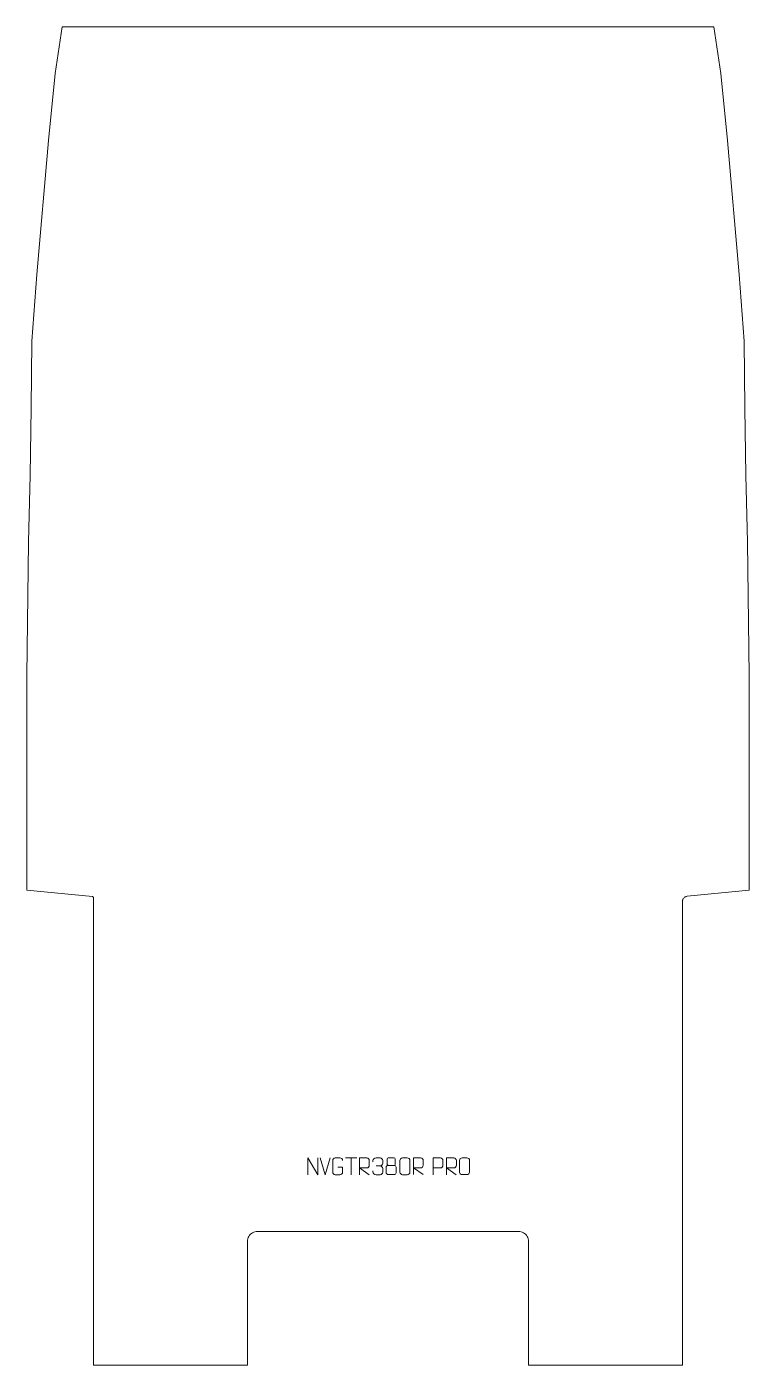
# Model space of a CAD drawing. Header units: millimetres. Extents: x -540 to 540, y -1265 to 735.
import ezdxf

# ---------------------------------------------------------------- set-up
doc = ezdxf.new("R2010")
doc.units = ezdxf.units.MM
doc.header["$MEASUREMENT"] = 0
doc.layers.add('layer 1', color=7, linetype='Continuous')

msp = doc.modelspace()

# ---------------------------------------------------------------- linework, layer by layer
at = {"layer": 'layer 1', "color": 242, "lineweight": 9}
msp.add_open_spline([(-210, -1264.9994), (-210, -1264.9994), (-440.0002, -1264.9994), (-440.0002, -1264.9994), (-440.0002, -1264.9994), (-440.0002, -1264.9994), (-440.0002, -566.841), (-440.0002, -566.841), (-440.0002, -566.841), (-440.0002, -566.841), (-440.0612, -566.3469), (-440.0612, -566.3469), (-440.0612, -566.3469), (-440.0612, -566.3469), (-440.136, -566.1099), (-440.136, -566.1099), (-440.136, -566.1099), (-440.136, -566.1099), (-440.2398, -565.883), (-440.2398, -565.883), (-440.2398, -565.883), (-440.2398, -565.883), (-440.37, -565.6698), (-440.37, -565.6698), (-440.37, -565.6698), (-440.37, -565.6698), (-440.5264, -565.4753), (-440.5264, -565.4753), (-440.5264, -565.4753), (-440.5264, -565.4753), (-440.704, -565.3013), (-440.704, -565.3013), (-440.704, -565.3013), (-440.704, -565.3013), (-440.9031, -565.1505), (-440.9031, -565.1505), (-440.9031, -565.1505), (-440.9031, -565.1505), (-441.1172, -565.0252), (-441.1172, -565.0252), (-441.1172, -565.0252), (-441.1172, -565.0252), (-441.3463, -564.9259), (-441.3463, -564.9259), (-441.3463, -564.9259), (-441.3463, -564.9259), (-441.8324, -564.8166), (-441.8324, -564.8166), (-441.8324, -564.8166), (-441.8324, -564.8166), (-539.9992, -554.9999), (-539.9992, -554.9999), (-539.9992, -554.9999), (-539.9992, -554.9999), (-539.9992, -235.0004), (-539.9992, -235.0004), (-539.9992, -235.0004), (-539.9992, -235.0004), (-537.4995, -34.9997), (-537.4995, -34.9997), (-537.4995, -34.9997), (-537.4995, -34.9997), (-534.9995, 64.9993), (-534.9995, 64.9993), (-534.9995, 64.9993), (-534.9995, 64.9993), (-533.5002, 164.9997), (-533.5002, 164.9997), (-533.5002, 164.9997), (-533.5002, 164.9997), (-532.4994, 265.0001), (-532.4994, 265.0001), (-532.4994, 265.0001), (-532.4994, 265.0001), (-524.9993, 365.0001), (-524.9993, 365.0001), (-524.9993, 365.0001), (-524.9993, 365.0001), (-507.4997, 564.9995), (-507.4997, 564.9995), (-507.4997, 564.9995), (-507.4997, 564.9995), (-497.4998, 664.9999), (-497.4998, 664.9999), (-497.4998, 664.9999), (-497.4998, 664.9999), (-486.9999, 734.9994), (-486.9999, 734.9994), (-486.9999, 734.9994), (-486.9999, 734.9994), (486.9998, 734.9994), (486.9998, 734.9994), (486.9998, 734.9994), (486.9998, 734.9994), (497.4998, 664.9999), (497.4998, 664.9999), (497.4998, 664.9999), (497.4998, 664.9999), (507.4996, 564.9995), (507.4996, 564.9995), (507.4996, 564.9995), (507.4996, 564.9995), (524.9996, 365.0001), (524.9996, 365.0001), (524.9996, 365.0001), (524.9996, 365.0001), (532.4994, 265.0001), (532.4994, 265.0001), (532.4994, 265.0001), (532.4994, 265.0001), (533.5002, 164.9997), (533.5002, 164.9997), (533.5002, 164.9997), (533.5002, 164.9997), (534.9994, 64.9993), (534.9994, 64.9993), (534.9994, 64.9993), (534.9994, 64.9993), (537.4994, -34.9997), (537.4994, -34.9997), (537.4994, -34.9997), (537.4994, -34.9997), (539.9992, -235.0004), (539.9992, -235.0004), (539.9992, -235.0004), (539.9992, -235.0004), (539.9992, -554.9999), (539.9992, -554.9999), (539.9992, -554.9999), (539.9992, -554.9999), (447.195, -564.28), (447.195, -564.28), (447.195, -564.28), (447.195, -564.28), (446.2288, -564.4366), (446.2288, -564.4366), (446.2288, -564.4366), (446.2288, -564.4366), (445.2891, -564.7105), (445.2891, -564.7105), (445.2891, -564.7105), (445.2891, -564.7105), (444.3898, -565.0976), (444.3898, -565.0976), (444.3898, -565.0976), (444.3898, -565.0976), (443.5447, -565.5915), (443.5447, -565.5915), (443.5447, -565.5915), (443.5447, -565.5915), (442.7662, -566.1846), (442.7662, -566.1846), (442.7662, -566.1846), (442.7662, -566.1846), (442.066, -566.8698), (442.066, -566.8698), (442.066, -566.8698), (442.066, -566.8698), (441.4546, -567.6347), (441.4546, -567.6347), (441.4546, -567.6347), (441.4546, -567.6347), (440.9408, -568.4682), (440.9408, -568.4682), (440.9408, -568.4682), (440.9408, -568.4682), (440.5345, -569.3584), (440.5345, -569.3584), (440.5345, -569.3584), (440.5345, -569.3584), (440.2384, -570.291), (440.2384, -570.291), (440.2384, -570.291), (440.2384, -570.291), (440.0602, -571.2536), (440.0602, -571.2536), (440.0602, -571.2536), (440.0602, -571.2536), (439.9991, -572.2312), (439.9991, -572.2312), (439.9991, -572.2312), (439.9991, -572.2312), (439.9991, -1264.9994), (439.9991, -1264.9994), (439.9991, -1264.9994), (439.9991, -1264.9994), (209.9999, -1264.9994), (209.9999, -1264.9994), (209.9999, -1264.9994), (209.9999, -1264.9994), (209.9999, -1079.9999), (209.9999, -1079.9999), (209.9999, -1079.9999), (209.9999, -1079.9999), (209.8709, -1078.0411), (209.8709, -1078.0411), (209.8709, -1078.0411), (209.8709, -1078.0411), (209.4887, -1076.1168), (209.4887, -1076.1168), (209.4887, -1076.1168), (209.4887, -1076.1168), (208.8574, -1074.2595), (208.8574, -1074.2595), (208.8574, -1074.2595), (208.8574, -1074.2595), (207.9904, -1072.5001), (207.9904, -1072.5001), (207.9904, -1072.5001), (207.9904, -1072.5001), (206.8999, -1070.8683), (206.8999, -1070.8683), (206.8999, -1070.8683), (206.8999, -1070.8683), (205.6069, -1069.3932), (205.6069, -1069.3932), (205.6069, -1069.3932), (205.6069, -1069.3932), (204.1315, -1068.0987), (204.1315, -1068.0987), (204.1315, -1068.0987), (204.1315, -1068.0987), (202.5001, -1067.0094), (202.5001, -1067.0094), (202.5001, -1067.0094), (202.5001, -1067.0094), (200.7403, -1066.1411), (200.7403, -1066.1411), (200.7403, -1066.1411), (200.7403, -1066.1411), (198.8817, -1065.5102), (198.8817, -1065.5102), (198.8817, -1065.5102), (198.8817, -1065.5102), (196.9575, -1065.1279), (196.9575, -1065.1279), (196.9575, -1065.1279), (196.9575, -1065.1279), (194.9999, -1065), (194.9999, -1065), (194.9999, -1065), (194.9999, -1065), (-195, -1065), (-195, -1065), (-195, -1065), (-195, -1065), (-196.9576, -1065.1279), (-196.9576, -1065.1279), (-196.9576, -1065.1279), (-196.9576, -1065.1279), (-198.8818, -1065.5102), (-198.8818, -1065.5102), (-198.8818, -1065.5102), (-198.8818, -1065.5102), (-200.7404, -1066.1411), (-200.7404, -1066.1411), (-200.7404, -1066.1411), (-200.7404, -1066.1411), (-202.5002, -1067.0094), (-202.5002, -1067.0094), (-202.5002, -1067.0094), (-202.5002, -1067.0094), (-204.1316, -1068.0987), (-204.1316, -1068.0987), (-204.1316, -1068.0987), (-204.1316, -1068.0987), (-205.6067, -1069.3932), (-205.6067, -1069.3932), (-205.6067, -1069.3932), (-205.6067, -1069.3932), (-206.9, -1070.8683), (-206.9, -1070.8683), (-206.9, -1070.8683), (-206.9, -1070.8683), (-207.9905, -1072.5001), (-207.9905, -1072.5001), (-207.9905, -1072.5001), (-207.9905, -1072.5001), (-208.8588, -1074.2595), (-208.8588, -1074.2595), (-208.8588, -1074.2595), (-208.8588, -1074.2595), (-209.4888, -1076.1168), (-209.4888, -1076.1168), (-209.4888, -1076.1168), (-209.4888, -1076.1168), (-209.872, -1078.0411), (-209.872, -1078.0411), (-209.872, -1078.0411), (-209.872, -1078.0411), (-210, -1079.9999), (-210, -1079.9999), (-210, -1079.9999), (-210, -1079.9999), (-210, -1264.9994), (-210, -1264.9994)], degree=3, knots=[0, 0, 0, 0, 0.013333333, 0.013333333, 0.013333333, 0.013333333, 0.026666667, 0.026666667, 0.026666667, 0.026666667, 0.04, 0.04, 0.04, 0.04, 0.053333333, 0.053333333, 0.053333333, 0.053333333, 0.066666667, 0.066666667, 0.066666667, 0.066666667, 0.08, 0.08, 0.08, 0.08, 0.093333333, 0.093333333, 0.093333333, 0.093333333, 0.106666667, 0.106666667, 0.106666667, 0.106666667, 0.12, 0.12, 0.12, 0.12, 0.133333333, 0.133333333, 0.133333333, 0.133333333, 0.146666667, 0.146666667, 0.146666667, 0.146666667, 0.16, 0.16, 0.16, 0.16, 0.173333333, 0.173333333, 0.173333333, 0.173333333, 0.186666667, 0.186666667, 0.186666667, 0.186666667, 0.2, 0.2, 0.2, 0.2, 0.213333333, 0.213333333, 0.213333333, 0.213333333, 0.226666667, 0.226666667, 0.226666667, 0.226666667, 0.24, 0.24, 0.24, 0.24, 0.253333333, 0.253333333, 0.253333333, 0.253333333, 0.266666667, 0.266666667, 0.266666667, 0.266666667, 0.28, 0.28, 0.28, 0.28, 0.293333333, 0.293333333, 0.293333333, 0.293333333, 0.306666667, 0.306666667, 0.306666667, 0.306666667, 0.32, 0.32, 0.32, 0.32, 0.333333333, 0.333333333, 0.333333333, 0.333333333, 0.346666667, 0.346666667, 0.346666667, 0.346666667, 0.36, 0.36, 0.36, 0.36, 0.373333333, 0.373333333, 0.373333333, 0.373333333, 0.386666667, 0.386666667, 0.386666667, 0.386666667, 0.4, 0.4, 0.4, 0.4, 0.413333333, 0.413333333, 0.413333333, 0.413333333, 0.426666667, 0.426666667, 0.426666667, 0.426666667, 0.44, 0.44, 0.44, 0.44, 0.453333333, 0.453333333, 0.453333333, 0.453333333, 0.466666667, 0.466666667, 0.466666667, 0.466666667, 0.48, 0.48, 0.48, 0.48, 0.493333333, 0.493333333, 0.493333333, 0.493333333, 0.506666667, 0.506666667, 0.506666667, 0.506666667, 0.52, 0.52, 0.52, 0.52, 0.533333333, 0.533333333, 0.533333333, 0.533333333, 0.546666667, 0.546666667, 0.546666667, 0.546666667, 0.56, 0.56, 0.56, 0.56, 0.573333333, 0.573333333, 0.573333333, 0.573333333, 0.586666667, 0.586666667, 0.586666667, 0.586666667, 0.6, 0.6, 0.6, 0.6, 0.613333333, 0.613333333, 0.613333333, 0.613333333, 0.626666667, 0.626666667, 0.626666667, 0.626666667, 0.64, 0.64, 0.64, 0.64, 0.653333333, 0.653333333, 0.653333333, 0.653333333, 0.666666667, 0.666666667, 0.666666667, 0.666666667, 0.68, 0.68, 0.68, 0.68, 0.693333333, 0.693333333, 0.693333333, 0.693333333, 0.706666667, 0.706666667, 0.706666667, 0.706666667, 0.72, 0.72, 0.72, 0.72, 0.733333333, 0.733333333, 0.733333333, 0.733333333, 0.746666667, 0.746666667, 0.746666667, 0.746666667, 0.76, 0.76, 0.76, 0.76, 0.773333333, 0.773333333, 0.773333333, 0.773333333, 0.786666667, 0.786666667, 0.786666667, 0.786666667, 0.8, 0.8, 0.8, 0.8, 0.813333333, 0.813333333, 0.813333333, 0.813333333, 0.826666667, 0.826666667, 0.826666667, 0.826666667, 0.84, 0.84, 0.84, 0.84, 0.853333333, 0.853333333, 0.853333333, 0.853333333, 0.866666667, 0.866666667, 0.866666667, 0.866666667, 0.88, 0.88, 0.88, 0.88, 0.893333333, 0.893333333, 0.893333333, 0.893333333, 0.906666667, 0.906666667, 0.906666667, 0.906666667, 0.92, 0.92, 0.92, 0.92, 0.933333333, 0.933333333, 0.933333333, 0.933333333, 0.946666667, 0.946666667, 0.946666667, 0.946666667, 0.96, 0.96, 0.96, 0.96, 0.973333333, 0.973333333, 0.973333333, 0.973333333, 1, 1, 1, 1], dxfattribs=at)
at = {"layer": 'layer 1', "color": 250, "lineweight": 9}
for points, knots in [([(-119.6058, -980.2729), (-119.6058, -980.2729), (-119.6058, -955.3194), (-119.6058, -955.3194), (-119.6058, -955.3194), (-119.6058, -955.3194), (-104.951, -980.2729), (-104.951, -980.2729), (-104.951, -980.2729), (-104.951, -980.2729), (-104.951, -955.3194), (-104.951, -955.3194)], [0, 0, 0, 0, 0.25, 0.25, 0.25, 0.25, 0.5, 0.5, 0.5, 0.5, 1, 1, 1, 1]), ([(-75.0235, -969.2872), (-75.0235, -969.2872), (-67.8554, -969.2872), (-67.8554, -969.2872), (-67.8554, -969.2872), (-67.8554, -969.2872), (-67.8554, -976.4553), (-67.8554, -976.4553), (-67.8554, -976.4553), (-67.9951, -978.7787), (-69.6723, -980.2583), (-71.8201, -980.2691), (-71.8201, -980.2691), (-74.1519, -980.2687), (-76.4839, -980.2687), (-78.8154, -980.2691), (-78.8154, -980.2691), (-80.7403, -980.3745), (-82.7125, -978.49), (-82.7013, -976.4727), (-82.7013, -976.4727), (-82.7009, -970.7026), (-82.7009, -964.9329), (-82.7013, -959.1636), (-82.7013, -959.1636), (-82.6971, -957.0255), (-80.9503, -955.3063), (-78.798, -955.3197), (-78.798, -955.3197), (-76.4723, -955.3197), (-74.1462, -955.3197), (-71.8201, -955.3197), (-71.8201, -955.3197), (-69.8734, -955.2843), (-67.882, -956.7758), (-67.8554, -959.2135)], [0, 0, 0, 0, 0.1, 0.1, 0.1, 0.1, 0.2, 0.2, 0.2, 0.2, 0.3, 0.3, 0.3, 0.3, 0.4, 0.4, 0.4, 0.4, 0.5, 0.5, 0.5, 0.5, 0.6, 0.6, 0.6, 0.6, 0.7, 0.7, 0.7, 0.7, 0.8, 0.8, 0.8, 0.8, 1, 1, 1, 1]), ([(-42.6104, -980.2729), (-42.6104, -980.2729), (-42.6104, -955.3194), (-42.6104, -955.3194), (-42.6104, -955.3194), (-39.0156, -955.3194), (-35.4201, -955.3194), (-31.8249, -955.3194), (-31.8249, -955.3194), (-29.4996, -955.3571), (-27.9423, -956.8471), (-27.9464, -959.2135), (-27.9464, -959.2135), (-27.9468, -961.249), (-27.9468, -964.3084), (-27.9464, -966.3444), (-27.9464, -966.3444), (-27.9529, -968.2199), (-29.7652, -970.1617), (-31.7747, -970.1808), (-31.7747, -970.1808), (-31.7747, -970.1808), (-42.6104, -970.1808), (-42.6104, -970.1808), (-42.6104, -970.1808), (-42.6104, -970.1808), (-27.9557, -980.2729), (-27.9557, -980.2729)], [0, 0, 0, 0, 0.125, 0.125, 0.125, 0.125, 0.25, 0.25, 0.25, 0.25, 0.375, 0.375, 0.375, 0.375, 0.5, 0.5, 0.5, 0.5, 0.625, 0.625, 0.625, 0.625, 0.75, 0.75, 0.75, 0.75, 1, 1, 1, 1]), ([(-22.6243, -960.9936), (-22.6243, -960.9936), (-22.6243, -959.1364), (-22.6243, -959.1364), (-22.6243, -959.1364), (-22.6386, -957.3945), (-19.9741, -955.2764), (-17.915, -955.2991), (-17.915, -955.2991), (-15.8509, -955.2991), (-13.7869, -955.2991), (-11.7232, -955.2991), (-11.7232, -955.2991), (-9.5287, -955.2903), (-7.9304, -957.1371), (-7.886, -959.0492), (-7.886, -959.0492), (-7.8864, -960.4843), (-7.8864, -961.9194), (-7.886, -963.3549), (-7.886, -963.3549), (-7.9346, -965.0084), (-9.5372, -967.2384), (-11.7355, -967.2284), (-11.7355, -967.2284), (-9.5318, -967.2396), (-7.9238, -969.0428), (-7.8698, -971.1023), (-7.8698, -971.1023), (-7.8702, -972.887), (-7.8702, -974.6717), (-7.8698, -976.4568), (-7.8698, -976.4568), (-7.8597, -978.5182), (-9.9146, -980.2813), (-11.7355, -980.2732), (-11.7355, -980.2732), (-13.8008, -980.2729), (-15.866, -980.2729), (-17.9316, -980.2732), (-17.9316, -980.2732), (-20.1002, -980.2617), (-22.6312, -977.8615), (-22.6498, -976.3997), (-22.6498, -976.3997), (-22.6498, -976.3997), (-22.6498, -974.4911), (-22.6498, -974.4911)], [0, 0, 0, 0, 0.076923077, 0.076923077, 0.076923077, 0.076923077, 0.153846154, 0.153846154, 0.153846154, 0.153846154, 0.230769231, 0.230769231, 0.230769231, 0.230769231, 0.307692308, 0.307692308, 0.307692308, 0.307692308, 0.384615385, 0.384615385, 0.384615385, 0.384615385, 0.461538462, 0.461538462, 0.461538462, 0.461538462, 0.538461538, 0.538461538, 0.538461538, 0.538461538, 0.615384615, 0.615384615, 0.615384615, 0.615384615, 0.692307692, 0.692307692, 0.692307692, 0.692307692, 0.769230769, 0.769230769, 0.769230769, 0.769230769, 0.846153846, 0.846153846, 0.846153846, 0.846153846, 1, 1, 1, 1]), ([(-1.3558, -956.7539), (-1.3558, -958.9669), (-1.3558, -962.6492), (-1.3558, -964.8625), (-1.3558, -964.8625), (-1.3408, -965.3699), (-0.5334, -966.3013), (0.1667, -966.3001), (0.1667, -966.3001), (3.1366, -966.2999), (6.1068, -966.3848), (9.0772, -966.3851), (9.0772, -966.3851), (9.8743, -966.3809), (10.595, -965.5906), (10.5924, -964.8699), (10.5924, -964.8699), (10.5921, -962.6539), (10.5921, -958.9692), (10.5924, -956.7539), (10.5924, -956.7539), (10.5739, -956.0431), (9.9625, -955.2827), (9.1286, -955.2901), (9.1286, -955.2901), (6.1115, -955.2904), (3.0946, -955.2904), (0.078, -955.2901), (0.078, -955.2901), (-0.5484, -955.2825), (-1.3725, -955.9935), (-1.3558, -956.7539)], [0, 0, 0, 0, 0.111111111, 0.111111111, 0.111111111, 0.111111111, 0.222222222, 0.222222222, 0.222222222, 0.222222222, 0.333333333, 0.333333333, 0.333333333, 0.333333333, 0.444444444, 0.444444444, 0.444444444, 0.444444444, 0.555555556, 0.555555556, 0.555555556, 0.555555556, 0.666666667, 0.666666667, 0.666666667, 0.666666667, 0.777777778, 0.777777778, 0.777777778, 0.777777778, 1, 1, 1, 1]), ([(21.7084, -955.2499), (24.0751, -955.2499), (26.4422, -955.2499), (28.8093, -955.2499), (28.8093, -955.2499), (30.7903, -955.2143), (32.8168, -956.709), (32.8439, -959.1517), (32.8439, -959.1517), (32.8435, -964.9105), (32.8435, -970.6698), (32.8439, -976.4294), (32.8439, -976.4294), (32.7017, -978.7576), (30.9949, -980.2402), (28.8093, -980.2511), (28.8093, -980.2511), (26.4363, -980.2507), (24.0633, -980.2507), (21.6907, -980.2511), (21.6907, -980.2511), (19.7318, -980.3567), (17.7249, -978.4683), (17.7363, -976.4468), (17.7363, -976.4468), (17.7366, -970.6647), (17.7366, -964.8831), (17.7363, -959.1018), (17.7363, -959.1018), (17.7406, -956.9592), (19.5181, -955.2364), (21.7084, -955.2499)], [0, 0, 0, 0, 0.111111111, 0.111111111, 0.111111111, 0.111111111, 0.222222222, 0.222222222, 0.222222222, 0.222222222, 0.333333333, 0.333333333, 0.333333333, 0.333333333, 0.444444444, 0.444444444, 0.444444444, 0.444444444, 0.555555556, 0.555555556, 0.555555556, 0.555555556, 0.666666667, 0.666666667, 0.666666667, 0.666666667, 0.777777778, 0.777777778, 0.777777778, 0.777777778, 1, 1, 1, 1]), ([(21.7112, -955.2649), (24.0773, -955.2649), (26.4438, -955.2649), (28.8103, -955.2649), (28.8103, -955.2649), (30.7908, -955.2293), (32.8168, -956.7236), (32.8439, -959.1657), (32.8439, -959.1657), (32.8435, -964.9231), (32.8435, -970.6809), (32.8439, -976.4391), (32.8439, -976.4391), (32.7018, -978.7667), (30.9954, -980.249), (28.8103, -980.2598), (28.8103, -980.2598), (26.4379, -980.2594), (24.0655, -980.2594), (21.6935, -980.2598), (21.6935, -980.2598), (19.735, -980.3654), (17.7286, -978.4775), (17.74, -976.4565), (17.74, -976.4565), (17.7404, -970.6759), (17.7404, -964.8956), (17.74, -959.1158), (17.74, -959.1158), (17.7443, -956.9738), (19.5214, -955.2513), (21.7112, -955.2649)], [0, 0, 0, 0, 0.111111111, 0.111111111, 0.111111111, 0.111111111, 0.222222222, 0.222222222, 0.222222222, 0.222222222, 0.333333333, 0.333333333, 0.333333333, 0.333333333, 0.444444444, 0.444444444, 0.444444444, 0.444444444, 0.555555556, 0.555555556, 0.555555556, 0.555555556, 0.666666667, 0.666666667, 0.666666667, 0.666666667, 0.777777778, 0.777777778, 0.777777778, 0.777777778, 1, 1, 1, 1]), ([(37.9598, -980.2409), (37.9598, -980.2409), (37.9598, -955.2874), (37.9598, -955.2874), (37.9598, -955.2874), (41.5546, -955.2874), (45.1501, -955.2874), (48.7453, -955.2874), (48.7453, -955.2874), (51.0706, -955.3251), (52.6279, -956.8151), (52.6238, -959.1815), (52.6238, -959.1815), (52.6234, -961.217), (52.6234, -964.2764), (52.6238, -966.3124), (52.6238, -966.3124), (52.6173, -968.1879), (50.805, -970.1297), (48.7955, -970.1488), (48.7955, -970.1488), (48.7955, -970.1488), (37.9598, -970.1488), (37.9598, -970.1488), (37.9598, -970.1488), (37.9598, -970.1488), (52.6145, -980.2409), (52.6145, -980.2409)], [0, 0, 0, 0, 0.125, 0.125, 0.125, 0.125, 0.25, 0.25, 0.25, 0.25, 0.375, 0.375, 0.375, 0.375, 0.5, 0.5, 0.5, 0.5, 0.625, 0.625, 0.625, 0.625, 0.75, 0.75, 0.75, 0.75, 1, 1, 1, 1]), ([(67.4821, -980.276), (67.4821, -980.276), (67.4821, -955.3163), (67.4821, -955.3163), (67.4821, -955.3163), (71.078, -955.3163), (74.6742, -955.3163), (78.2704, -955.3163), (78.2704, -955.3163), (80.5962, -955.3542), (82.154, -956.8446), (82.1498, -959.2114), (82.1498, -959.2114), (82.1494, -961.2475), (82.1494, -964.3076), (82.1498, -966.3441), (82.1498, -966.3441), (82.1433, -968.2199), (80.3306, -970.1623), (78.3205, -970.1815), (78.3205, -970.1815), (78.3205, -970.1815), (67.4821, -970.1815), (67.4821, -970.1815)], [0, 0, 0, 0, 0.142857143, 0.142857143, 0.142857143, 0.142857143, 0.285714286, 0.285714286, 0.285714286, 0.285714286, 0.428571429, 0.428571429, 0.428571429, 0.428571429, 0.571428571, 0.571428571, 0.571428571, 0.571428571, 0.714285714, 0.714285714, 0.714285714, 0.714285714, 1, 1, 1, 1]), ([(87.484, -980.2729), (87.484, -980.2729), (87.484, -955.3194), (87.484, -955.3194), (87.484, -955.3194), (91.0788, -955.3194), (94.6743, -955.3194), (98.2695, -955.3194), (98.2695, -955.3194), (100.5948, -955.3571), (102.1521, -956.8471), (102.148, -959.2135), (102.148, -959.2135), (102.1476, -961.249), (102.1476, -964.3084), (102.148, -966.3444), (102.148, -966.3444), (102.1415, -968.2199), (100.3292, -970.1617), (98.3197, -970.1808), (98.3197, -970.1808), (98.3197, -970.1808), (87.484, -970.1808), (87.484, -970.1808), (87.484, -970.1808), (87.484, -970.1808), (102.1387, -980.2729), (102.1387, -980.2729)], [0, 0, 0, 0, 0.125, 0.125, 0.125, 0.125, 0.25, 0.25, 0.25, 0.25, 0.375, 0.375, 0.375, 0.375, 0.5, 0.5, 0.5, 0.5, 0.625, 0.625, 0.625, 0.625, 0.75, 0.75, 0.75, 0.75, 1, 1, 1, 1]), ([(110.8255, -955.135), (113.1922, -955.135), (115.5593, -955.135), (117.9264, -955.135), (117.9264, -955.135), (119.9074, -955.0994), (121.9339, -956.5941), (121.961, -959.0368), (121.961, -959.0368), (121.9606, -964.7956), (121.9606, -970.5549), (121.961, -976.3145), (121.961, -976.3145), (121.8188, -978.6427), (120.112, -980.1253), (117.9264, -980.1362), (117.9264, -980.1362), (115.5534, -980.1358), (113.1804, -980.1358), (110.8078, -980.1362), (110.8078, -980.1362), (108.8489, -980.2418), (106.842, -978.3534), (106.8534, -976.3319), (106.8534, -976.3319), (106.8537, -970.5498), (106.8537, -964.7682), (106.8534, -958.9869), (106.8534, -958.9869), (106.8577, -956.8443), (108.6352, -955.1215), (110.8255, -955.135)], [0, 0, 0, 0, 0.111111111, 0.111111111, 0.111111111, 0.111111111, 0.222222222, 0.222222222, 0.222222222, 0.222222222, 0.333333333, 0.333333333, 0.333333333, 0.333333333, 0.444444444, 0.444444444, 0.444444444, 0.444444444, 0.555555556, 0.555555556, 0.555555556, 0.555555556, 0.666666667, 0.666666667, 0.666666667, 0.666666667, 0.777777778, 0.777777778, 0.777777778, 0.777777778, 1, 1, 1, 1]), ([(-2.8146, -969.2721), (-2.8146, -972.4429), (-2.8146, -974.145), (-2.8146, -977.3164), (-2.8146, -977.3164), (-2.8231, -978.5383), (-1.1252, -980.231), (0.1274, -980.2395), (0.1274, -980.2395), (3.1105, -980.2392), (6.0938, -980.2392), (9.0772, -980.2395), (9.0772, -980.2395), (10.4005, -980.2278), (12.0209, -978.6062), (12.0098, -977.307), (12.0098, -977.307), (12.0095, -974.1388), (12.0095, -972.44), (12.0098, -969.2721), (12.0098, -969.2721), (11.9401, -967.8917), (10.3623, -966.3131), (9.0569, -966.3192), (9.0569, -966.3192), (6.0803, -966.3195), (3.1037, -966.3195), (0.1274, -966.3192), (0.1274, -966.3192), (-0.9521, -966.3128), (-2.7984, -967.8917), (-2.8146, -969.2721)], [0, 0, 0, 0, 0.111111111, 0.111111111, 0.111111111, 0.111111111, 0.222222222, 0.222222222, 0.222222222, 0.222222222, 0.333333333, 0.333333333, 0.333333333, 0.333333333, 0.444444444, 0.444444444, 0.444444444, 0.444444444, 0.555555556, 0.555555556, 0.555555556, 0.555555556, 0.666666667, 0.666666667, 0.666666667, 0.666666667, 0.777777778, 0.777777778, 0.777777778, 0.777777778, 1, 1, 1, 1])]:
    msp.add_open_spline(points, degree=3, knots=knots, dxfattribs=at)
for points in [[(-93.951, -980.273), (-93.951, -980.273), (-101.2728, -955.3194), (-101.2728, -955.3194)], [(-86.6291, -955.3194), (-86.6291, -955.3194), (-93.9509, -980.273), (-93.9509, -980.273)], [(-63.772, -955.3429), (-63.772, -955.3429), (-46.7848, -955.3429), (-46.7848, -955.3429)], [(-55.2782, -980.2729), (-55.2782, -980.2729), (-55.2782, -955.3194), (-55.2782, -955.3194)], [(-17.9146, -967.2388), (-17.9146, -967.2388), (-11.7182, -967.2388), (-11.7182, -967.2388)]]:
    msp.add_open_spline(points, degree=3, dxfattribs=at)

doc.saveas('drawing.dxf')
